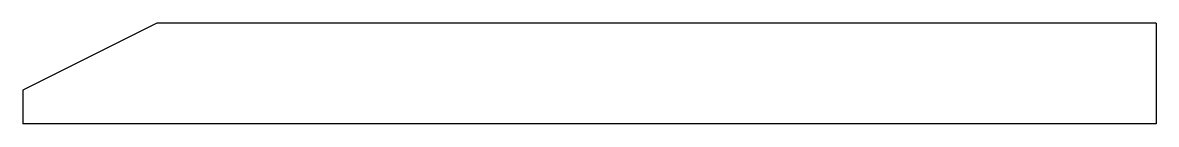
# Model space of a CAD drawing. Header units: millimetres. Extents: x 0 to 507, y 5 to 50.
import ezdxf

# ---------------------------------------------------------------- set-up
doc = ezdxf.new("R2010")
doc.units = ezdxf.units.MM

msp = doc.modelspace()

# ---------------------------------------------------------------- linework, layer by layer
at = {"color": 7, "linetype": 'Continuous', "lineweight": 25}
for p, q in [((60, 50), (0, 20)), ((506.97, 50), (60, 50)), ((506.97, 50), (506.97, 5)), ((0, 20), (0, 5)), ((506.97, 5), (0, 5))]:
    msp.add_line(p, q, dxfattribs=at)

doc.saveas('drawing.dxf')
